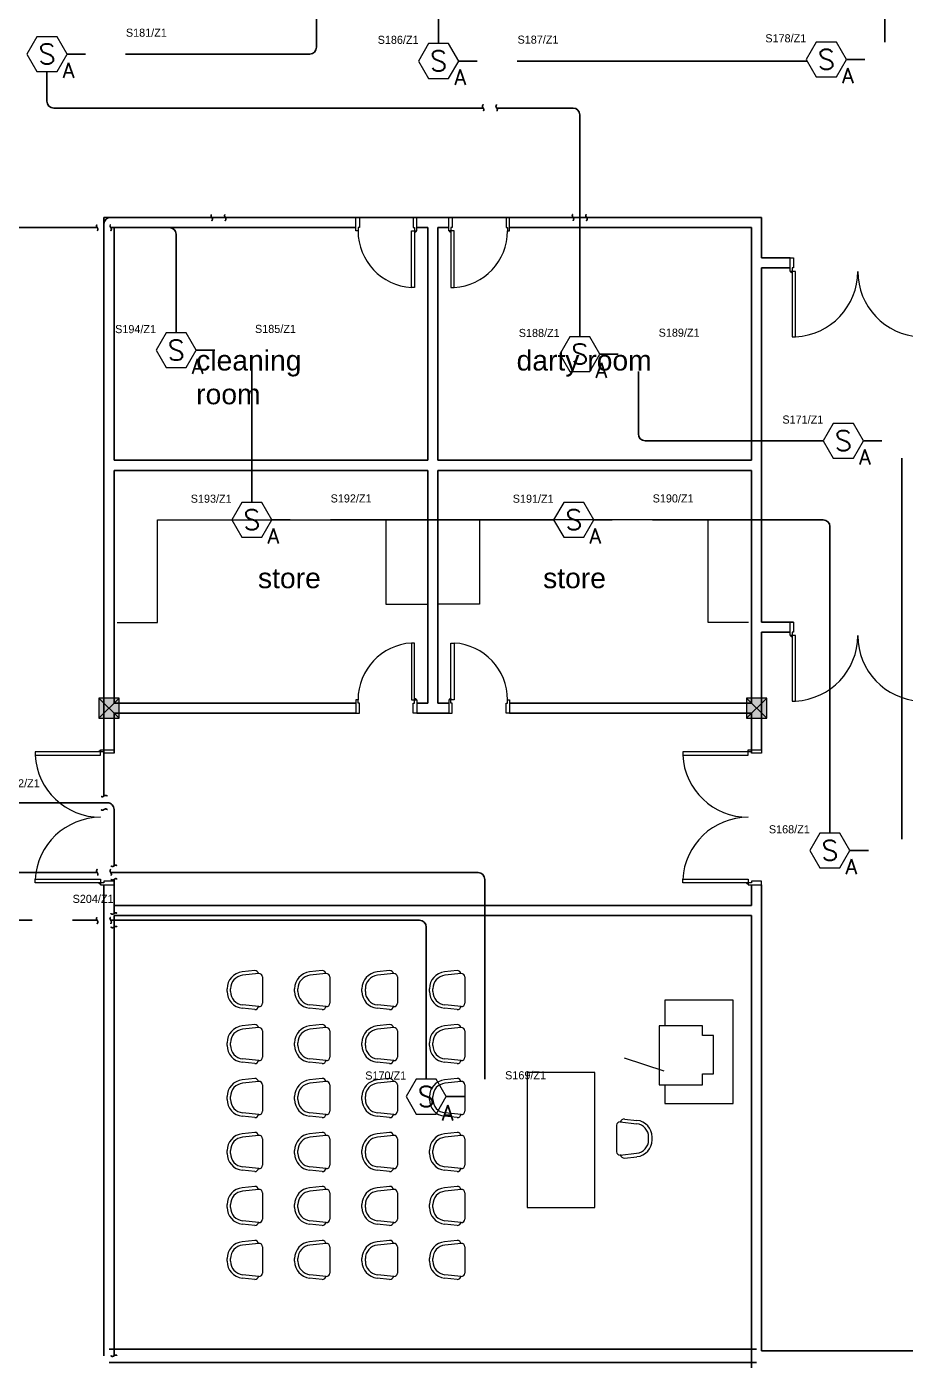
# Model space of a CAD drawing. Extents: x -59 to 582, y -1177 to 100.
# Drawn here: x 197.79 to 210.82, y -666.72 to -646.95 of the extents above; entities that cross this region are included whole.
import ezdxf
from ezdxf.enums import TextEntityAlignment as Align

# ---------------------------------------------------------------- set-up
doc = ezdxf.new("R2010")
doc.units = 0
doc.header["$LTSCALE"] = 0.15
doc.linetypes.add('HIDDEN', pattern=[0.375, 0.25, -0.125])
doc.layers.get('0').update_dxf_attribs({"color": 252})
for name, color, linetype in [('0 ARCH', 252, 'Continuous'), ('0 fire alarm', 252, 'Continuous'), ('0 public aadress', 252, 'Continuous'), ('0 sockets', 252, 'Continuous'), ('AUTOINCR', 7, 'Continuous'), ('d1', 252, 'Continuous'), ('FIRE_LOOP', 7, 'Continuous'), ('grocol', 252, 'Continuous'), ('WIRING', 4, 'Continuous')]:
    doc.layers.add(name, color=color, linetype=linetype)
for name, color, linetype, lineweight in [('anal', 252, 'Continuous', 20), ('DOOR', 252, 'Continuous', 20), ('elev', 252, 'Continuous', 9), ('FUR', 252, 'Continuous', 9), ('sofa', 252, 'Continuous', 9), ('T-FIRE-B', 4, 'Continuous', 0), ('T-TEXT', 2, 'Continuous', 0), ('wall', 252, 'Continuous', 30)]:
    doc.layers.add(name, color=color, linetype=linetype, lineweight=lineweight)
doc.styles.add('ROMAND', font='ROMAND.SHX')
doc.styles.add('ROMANS', font='ROMANS.shx', dxfattribs={"width": 0.8})

# ---------------------------------------------------------------- blocks, each defined once
blk = doc.blocks.new('WQ')
h = blk.add_hatch(color=6)
h.dxf.hatch_style = 1
h.paths.add_polyline_path([(-126.091, 5), (-126.091, -169.521), (126.091, -169.521), (126.091, 5)])
h.paths.add_polyline_path([(121.091, 0), (121.091, -164.521), (-121.091, -164.521), (-121.091, 0)], flags=16)
at = {"layer": '0 sockets', "color": 3, "style": 'ROMAND'}
blk.add_attdef('ACCESS_CONTROL', (-48.663, 7.622), '', height=7.973, dxfattribs=at)
blk = doc.blocks.new('ARCH')
at = {"layer": 'anal'}
for points in [[(17.55, 358.35), (17.25, 358.35), (17.25, 358.05), (17.55, 358.05)], [(27.15, 358.35), (26.85, 358.35), (26.85, 358.05), (27.15, 358.05)]]:
    blk.add_hatch(color=256, dxfattribs=at).paths.add_polyline_path(points)
for p, q in [((17.25, 358.35), (17.55, 358.05)), ((17.55, 358.35), (17.25, 358.05)), ((17.55, 358.35), (17.25, 358.35)), ((17.25, 358.35), (17.25, 358.05)), ((17.55, 358.05), (17.55, 358.35)), ((26.85, 358.35), (27.15, 358.05)), ((27.15, 358.35), (26.85, 358.05)), ((27.15, 358.35), (26.85, 358.35)), ((26.85, 358.35), (26.85, 358.05)), ((27.15, 358.05), (27.15, 358.35)), ((17.25, 358.05), (17.55, 358.05)), ((26.85, 358.05), (27.15, 358.05))]:
    blk.add_line(p, q, dxfattribs=at)
at = {"layer": 'DOOR'}
for points in [[(21.091, 365.275), (21.061, 365.275), (21.061, 365.475), (21.111, 365.475), (21.111, 365.325), (21.091, 365.325)], [(21.931, 365.275), (21.961, 365.275), (21.961, 365.475), (21.911, 365.475), (21.911, 365.325), (21.931, 365.325)], [(22.469, 365.275), (22.439, 365.275), (22.439, 365.475), (22.489, 365.475), (22.489, 365.325), (22.469, 365.325)], [(23.309, 365.275), (23.339, 365.275), (23.339, 365.475), (23.289, 365.475), (23.289, 365.325), (23.309, 365.325)], [(21.931, 365.275), (21.931, 364.435), (21.883, 364.435), (21.883, 365.275)], [(22.469, 365.275), (22.469, 364.435), (22.517, 364.435), (22.517, 365.275)], [(27.529, 364.675), (27.499, 364.675), (27.499, 364.875), (27.549, 364.875), (27.549, 364.725), (27.529, 364.725)], [(27.529, 364.675), (27.529, 363.705), (27.579, 363.705), (27.579, 364.675)], [(27.529, 359.275), (27.499, 359.275), (27.499, 359.475), (27.549, 359.475), (27.549, 359.325), (27.529, 359.325)], [(27.529, 359.275), (27.529, 358.305), (27.579, 358.305), (27.579, 359.275)], [(21.931, 358.325), (21.931, 359.165), (21.883, 359.165), (21.883, 358.325)], [(22.469, 358.325), (22.469, 359.165), (22.517, 359.165), (22.517, 358.325)], [(21.091, 358.325), (21.061, 358.325), (21.061, 358.125), (21.111, 358.125), (21.111, 358.275), (21.091, 358.275)], [(21.931, 358.325), (21.961, 358.325), (21.961, 358.125), (21.911, 358.125), (21.911, 358.275), (21.931, 358.275)], [(22.469, 358.325), (22.439, 358.325), (22.439, 358.125), (22.489, 358.125), (22.489, 358.275), (22.469, 358.275)], [(23.309, 358.325), (23.339, 358.325), (23.339, 358.125), (23.289, 358.125), (23.289, 358.275), (23.309, 358.275)], [(17.275, 357.553), (16.305, 357.553), (16.305, 357.503), (17.275, 357.503)], [(17.275, 357.553), (17.275, 357.583), (17.475, 357.583), (17.475, 357.533), (17.325, 357.533), (17.325, 357.553)], [(26.875, 357.553), (25.905, 357.553), (25.905, 357.503), (26.875, 357.503)], [(26.875, 357.553), (26.875, 357.583), (27.075, 357.583), (27.075, 357.533), (26.925, 357.533), (26.925, 357.553)], [(17.275, 355.613), (16.305, 355.613), (16.305, 355.663), (17.275, 355.663)], [(26.875, 355.613), (25.905, 355.613), (25.905, 355.663), (26.875, 355.663)], [(17.275, 355.613), (17.275, 355.583), (17.475, 355.583), (17.475, 355.633), (17.325, 355.633), (17.325, 355.613)], [(26.875, 355.613), (26.875, 355.583), (27.075, 355.583), (27.075, 355.633), (26.925, 355.633), (26.925, 355.613)]]:
    blk.add_lwpolyline(points, close=True, dxfattribs=at)
for centre in [(21.941, 365.265), (22.459, 365.265), (27.519, 364.665), (27.519, 359.265), (21.941, 358.335), (22.459, 358.335), (17.265, 357.563), (17.265, 355.603), (26.865, 355.603)]:
    blk.add_circle(centre, 0.01, dxfattribs=at)
for centre, radius, start, end in [((21.936, 365.278), 0.845, 180.2218, 266.3889), ((22.464, 365.278), 0.845, 273.6111, 359.7782), ((27.529, 364.675), 0.971, 272.9508, 0), ((29.471, 364.675), 0.971, 180, 267.0492), ((27.529, 359.275), 0.971, 272.9508, 0), ((29.471, 359.275), 0.971, 180, 267.0492), ((21.936, 358.322), 0.845, 93.6111, 179.7782), ((22.464, 358.322), 0.845, 0.2218, 86.3889), ((17.275, 357.553), 0.971, 182.9508, 270), ((26.875, 357.553), 0.971, 182.9508, 270), ((17.275, 355.611), 0.971, 90, 177.0492), ((26.875, 355.611), 0.971, 90, 177.0492)]:
    blk.add_arc(centre, radius, start, end, dxfattribs=at)
at = {"layer": 'elev', "ltscale": 0.5}
for p, q in [((26.651, 353.873), (25.642, 353.873)), ((25.642, 353.873), (25.642, 353.493)), ((26.651, 352.339), (26.651, 353.873)), ((25.555, 353.493), (25.555, 352.617)), ((26.198, 353.493), (25.555, 353.493)), ((26.198, 353.347), (26.198, 353.493)), ((26.359, 353.347), (26.198, 353.347)), ((26.359, 352.777), (26.359, 353.347)), ((25.628, 352.821), (25.043, 353.011)), ((26.198, 352.777), (26.359, 352.777)), ((26.198, 352.617), (26.198, 352.777)), ((25.555, 352.617), (26.198, 352.617)), ((25.642, 352.617), (25.642, 352.339)), ((25.642, 352.339), (26.651, 352.339))]:
    blk.add_line(p, q, dxfattribs=at)
at = {"layer": 'FUR'}
for p, q in [((19.56, 354.309), (19.373, 354.289)), ((20.56, 354.309), (20.373, 354.289)), ((21.56, 354.309), (21.373, 354.289)), ((22.56, 354.309), (22.373, 354.289)), ((19.621, 354.266), (19.379, 354.24)), ((19.675, 354.216), (19.675, 353.825)), ((20.621, 354.266), (20.379, 354.24)), ((20.675, 354.216), (20.675, 353.825)), ((21.621, 354.266), (21.379, 354.24)), ((21.675, 354.216), (21.675, 353.825)), ((22.621, 354.266), (22.379, 354.24)), ((22.675, 354.216), (22.675, 353.825)), ((19.15, 354), (19.15, 354.041)), ((19.2, 354), (19.2, 354.041)), ((20.15, 354), (20.15, 354.041)), ((20.2, 354), (20.2, 354.041)), ((21.15, 354), (21.15, 354.041)), ((21.2, 354), (21.2, 354.041)), ((22.15, 354), (22.15, 354.041)), ((22.2, 354), (22.2, 354.041)), ((19.56, 353.731), (19.373, 353.751)), ((19.621, 353.775), (19.379, 353.801)), ((20.56, 353.731), (20.373, 353.751)), ((20.621, 353.775), (20.379, 353.801)), ((21.56, 353.731), (21.373, 353.751)), ((21.621, 353.775), (21.379, 353.801)), ((22.56, 353.731), (22.373, 353.751)), ((22.621, 353.775), (22.379, 353.801)), ((19.56, 353.509), (19.373, 353.489)), ((20.56, 353.509), (20.373, 353.489)), ((21.56, 353.509), (21.373, 353.489)), ((22.56, 353.509), (22.373, 353.489)), ((19.621, 353.466), (19.379, 353.44)), ((19.675, 353.416), (19.675, 353.025)), ((20.621, 353.466), (20.379, 353.44)), ((20.675, 353.416), (20.675, 353.025)), ((21.621, 353.466), (21.379, 353.44)), ((21.675, 353.416), (21.675, 353.025)), ((22.621, 353.466), (22.379, 353.44)), ((22.675, 353.416), (22.675, 353.025)), ((19.15, 353.2), (19.15, 353.241)), ((19.2, 353.2), (19.2, 353.241)), ((20.15, 353.2), (20.15, 353.241)), ((20.2, 353.2), (20.2, 353.241)), ((21.15, 353.2), (21.15, 353.241)), ((21.2, 353.2), (21.2, 353.241)), ((22.15, 353.2), (22.15, 353.241)), ((22.2, 353.2), (22.2, 353.241)), ((19.56, 352.931), (19.373, 352.951)), ((19.621, 352.975), (19.379, 353.001)), ((20.56, 352.931), (20.373, 352.951)), ((20.621, 352.975), (20.379, 353.001)), ((21.56, 352.931), (21.373, 352.951)), ((21.621, 352.975), (21.379, 353.001)), ((22.56, 352.931), (22.373, 352.951)), ((22.621, 352.975), (22.379, 353.001)), ((19.56, 352.709), (19.373, 352.689)), ((20.56, 352.709), (20.373, 352.689)), ((21.56, 352.709), (21.373, 352.689)), ((22.56, 352.709), (22.373, 352.689)), ((23.6, 352.8), (23.6, 350.8)), ((24.6, 352.8), (23.6, 352.8)), ((24.6, 350.8), (24.6, 352.8)), ((19.621, 352.666), (19.379, 352.64)), ((19.675, 352.616), (19.675, 352.225)), ((20.621, 352.666), (20.379, 352.64)), ((20.675, 352.616), (20.675, 352.225)), ((21.621, 352.666), (21.379, 352.64)), ((21.675, 352.616), (21.675, 352.225)), ((22.621, 352.666), (22.379, 352.64)), ((22.675, 352.616), (22.675, 352.225)), ((19.15, 352.4), (19.15, 352.441)), ((19.2, 352.4), (19.2, 352.441)), ((20.15, 352.4), (20.15, 352.441)), ((20.2, 352.4), (20.2, 352.441)), ((21.15, 352.4), (21.15, 352.441)), ((21.2, 352.4), (21.2, 352.441)), ((22.15, 352.4), (22.15, 352.441)), ((22.2, 352.4), (22.2, 352.441)), ((19.56, 352.131), (19.373, 352.151)), ((19.621, 352.175), (19.379, 352.201)), ((20.56, 352.131), (20.373, 352.151)), ((20.621, 352.175), (20.379, 352.201)), ((21.56, 352.131), (21.373, 352.151)), ((21.621, 352.175), (21.379, 352.201)), ((22.56, 352.131), (22.373, 352.151)), ((22.621, 352.175), (22.379, 352.201)), ((25.04, 352.109), (25.227, 352.089)), ((19.56, 351.909), (19.373, 351.889)), ((20.56, 351.909), (20.373, 351.889)), ((21.56, 351.909), (21.373, 351.889)), ((22.56, 351.909), (22.373, 351.889)), ((24.925, 352.016), (24.925, 351.625)), ((24.979, 352.066), (25.221, 352.04)), ((19.621, 351.866), (19.379, 351.84)), ((19.675, 351.816), (19.675, 351.425)), ((20.621, 351.866), (20.379, 351.84)), ((20.675, 351.816), (20.675, 351.425)), ((21.621, 351.866), (21.379, 351.84)), ((21.675, 351.816), (21.675, 351.425)), ((22.621, 351.866), (22.379, 351.84)), ((22.675, 351.816), (22.675, 351.425)), ((25.4, 351.8), (25.4, 351.841)), ((25.45, 351.8), (25.45, 351.841)), ((19.15, 351.6), (19.15, 351.641)), ((19.2, 351.6), (19.2, 351.641)), ((20.15, 351.6), (20.15, 351.641)), ((20.2, 351.6), (20.2, 351.641)), ((21.15, 351.6), (21.15, 351.641)), ((21.2, 351.6), (21.2, 351.641)), ((22.15, 351.6), (22.15, 351.641)), ((22.2, 351.6), (22.2, 351.641)), ((24.979, 351.575), (25.221, 351.601)), ((25.04, 351.531), (25.227, 351.551)), ((19.56, 351.331), (19.373, 351.351)), ((19.621, 351.375), (19.379, 351.401)), ((20.56, 351.331), (20.373, 351.351)), ((20.621, 351.375), (20.379, 351.401)), ((21.56, 351.331), (21.373, 351.351)), ((21.621, 351.375), (21.379, 351.401)), ((22.56, 351.331), (22.373, 351.351)), ((22.621, 351.375), (22.379, 351.401)), ((19.56, 351.109), (19.373, 351.089)), ((19.621, 351.066), (19.379, 351.04)), ((19.675, 351.016), (19.675, 350.625)), ((20.56, 351.109), (20.373, 351.089)), ((20.621, 351.066), (20.379, 351.04)), ((20.675, 351.016), (20.675, 350.625)), ((21.56, 351.109), (21.373, 351.089)), ((21.621, 351.066), (21.379, 351.04)), ((21.675, 351.016), (21.675, 350.625)), ((22.56, 351.109), (22.373, 351.089)), ((22.621, 351.066), (22.379, 351.04)), ((22.675, 351.016), (22.675, 350.625)), ((19.15, 350.8), (19.15, 350.841)), ((19.2, 350.8), (19.2, 350.841)), ((20.15, 350.8), (20.15, 350.841)), ((20.2, 350.8), (20.2, 350.841)), ((21.15, 350.8), (21.15, 350.841)), ((21.2, 350.8), (21.2, 350.841)), ((22.15, 350.8), (22.15, 350.841)), ((22.2, 350.8), (22.2, 350.841)), ((23.6, 350.8), (24.6, 350.8)), ((19.56, 350.531), (19.373, 350.551)), ((19.621, 350.575), (19.379, 350.601)), ((20.56, 350.531), (20.373, 350.551)), ((20.621, 350.575), (20.379, 350.601)), ((21.56, 350.531), (21.373, 350.551)), ((21.621, 350.575), (21.379, 350.601)), ((22.56, 350.531), (22.373, 350.551)), ((22.621, 350.575), (22.379, 350.601)), ((19.56, 350.309), (19.373, 350.289)), ((19.621, 350.266), (19.379, 350.24)), ((19.675, 350.216), (19.675, 349.825)), ((20.56, 350.309), (20.373, 350.289)), ((20.621, 350.266), (20.379, 350.24)), ((20.675, 350.216), (20.675, 349.825)), ((21.56, 350.309), (21.373, 350.289)), ((21.621, 350.266), (21.379, 350.24)), ((21.675, 350.216), (21.675, 349.825)), ((22.56, 350.309), (22.373, 350.289)), ((22.621, 350.266), (22.379, 350.24)), ((22.675, 350.216), (22.675, 349.825)), ((19.15, 350), (19.15, 350.041)), ((19.2, 350), (19.2, 350.041)), ((20.15, 350), (20.15, 350.041)), ((20.2, 350), (20.2, 350.041)), ((21.15, 350), (21.15, 350.041)), ((21.2, 350), (21.2, 350.041)), ((22.15, 350), (22.15, 350.041)), ((22.2, 350), (22.2, 350.041)), ((19.56, 349.731), (19.373, 349.751)), ((19.621, 349.775), (19.379, 349.801)), ((20.56, 349.731), (20.373, 349.751)), ((20.621, 349.775), (20.379, 349.801)), ((21.56, 349.731), (21.373, 349.751)), ((21.621, 349.775), (21.379, 349.801)), ((22.56, 349.731), (22.373, 349.751)), ((22.621, 349.775), (22.379, 349.801))]:
    blk.add_line(p, q, dxfattribs=at)
for centre, radius, start, end in [((19.4, 354.041), 0.25, 96.143, 180), ((19.565, 354.26), 0.05, 0, 96.143), ((20.4, 354.041), 0.25, 96.143, 180), ((20.565, 354.26), 0.05, 0, 96.143), ((21.4, 354.041), 0.25, 96.143, 180), ((21.565, 354.26), 0.05, 0, 96.143), ((22.4, 354.041), 0.25, 96.143, 180), ((22.565, 354.26), 0.05, 0, 96.143), ((19.4, 354.041), 0.2, 96.143, 180), ((19.625, 354.216), 0.05, 0, 94.9697), ((20.4, 354.041), 0.2, 96.143, 180), ((20.625, 354.216), 0.05, 0, 94.9697), ((21.4, 354.041), 0.2, 96.143, 180), ((21.625, 354.216), 0.05, 0, 94.9697), ((22.4, 354.041), 0.2, 96.143, 180), ((22.625, 354.216), 0.05, 0, 94.9697), ((19.4, 354), 0.25, 180, 263.857), ((19.4, 354), 0.2, 180, 263.857), ((20.4, 354), 0.25, 180, 263.857), ((20.4, 354), 0.2, 180, 263.857), ((21.4, 354), 0.25, 180, 263.857), ((21.4, 354), 0.2, 180, 263.857), ((22.4, 354), 0.25, 180, 263.857), ((22.4, 354), 0.2, 180, 263.857), ((19.565, 353.781), 0.05, 263.857, 0), ((19.625, 353.825), 0.05, 265.0303, 0), ((20.565, 353.781), 0.05, 263.857, 0), ((20.625, 353.825), 0.05, 265.0303, 0), ((21.565, 353.781), 0.05, 263.857, 0), ((21.625, 353.825), 0.05, 265.0303, 0), ((22.565, 353.781), 0.05, 263.857, 0), ((22.625, 353.825), 0.05, 265.0303, 0), ((19.4, 353.241), 0.25, 96.143, 180), ((19.565, 353.46), 0.05, 0, 96.143), ((20.4, 353.241), 0.25, 96.143, 180), ((20.565, 353.46), 0.05, 0, 96.143), ((21.4, 353.241), 0.25, 96.143, 180), ((21.565, 353.46), 0.05, 0, 96.143), ((22.4, 353.241), 0.25, 96.143, 180), ((22.565, 353.46), 0.05, 0, 96.143), ((19.4, 353.241), 0.2, 96.143, 180), ((19.625, 353.416), 0.05, 0, 94.9697), ((20.4, 353.241), 0.2, 96.143, 180), ((20.625, 353.416), 0.05, 0, 94.9697), ((21.4, 353.241), 0.2, 96.143, 180), ((21.625, 353.416), 0.05, 0, 94.9697), ((22.4, 353.241), 0.2, 96.143, 180), ((22.625, 353.416), 0.05, 0, 94.9697), ((19.4, 353.2), 0.25, 180, 263.857), ((19.4, 353.2), 0.2, 180, 263.857), ((20.4, 353.2), 0.25, 180, 263.857), ((20.4, 353.2), 0.2, 180, 263.857), ((21.4, 353.2), 0.25, 180, 263.857), ((21.4, 353.2), 0.2, 180, 263.857), ((22.4, 353.2), 0.25, 180, 263.857), ((22.4, 353.2), 0.2, 180, 263.857), ((19.565, 352.981), 0.05, 263.857, 0), ((19.625, 353.025), 0.05, 265.0303, 0), ((20.565, 352.981), 0.05, 263.857, 0), ((20.625, 353.025), 0.05, 265.0303, 0), ((21.565, 352.981), 0.05, 263.857, 0), ((21.625, 353.025), 0.05, 265.0303, 0), ((22.565, 352.981), 0.05, 263.857, 0), ((22.625, 353.025), 0.05, 265.0303, 0), ((19.565, 352.66), 0.05, 0, 96.143), ((20.565, 352.66), 0.05, 0, 96.143), ((21.565, 352.66), 0.05, 0, 96.143), ((22.565, 352.66), 0.05, 0, 96.143), ((19.4, 352.441), 0.25, 96.143, 180), ((19.4, 352.441), 0.2, 96.143, 180), ((19.625, 352.616), 0.05, 0, 94.9697), ((20.4, 352.441), 0.25, 96.143, 180), ((20.4, 352.441), 0.2, 96.143, 180), ((20.625, 352.616), 0.05, 0, 94.9697), ((21.4, 352.441), 0.25, 96.143, 180), ((21.4, 352.441), 0.2, 96.143, 180), ((21.625, 352.616), 0.05, 0, 94.9697), ((22.4, 352.441), 0.25, 96.143, 180), ((22.4, 352.441), 0.2, 96.143, 180), ((22.625, 352.616), 0.05, 0, 94.9697), ((19.4, 352.4), 0.25, 180, 263.857), ((19.4, 352.4), 0.2, 180, 263.857), ((20.4, 352.4), 0.25, 180, 263.857), ((20.4, 352.4), 0.2, 180, 263.857), ((21.4, 352.4), 0.25, 180, 263.857), ((21.4, 352.4), 0.2, 180, 263.857), ((22.4, 352.4), 0.25, 180, 263.857), ((22.4, 352.4), 0.2, 180, 263.857), ((19.565, 352.181), 0.05, 263.857, 0), ((19.625, 352.225), 0.05, 265.0303, 0), ((20.565, 352.181), 0.05, 263.857, 0), ((20.625, 352.225), 0.05, 265.0303, 0), ((21.565, 352.181), 0.05, 263.857, 0), ((21.625, 352.225), 0.05, 265.0303, 0), ((22.565, 352.181), 0.05, 263.857, 0), ((22.625, 352.225), 0.05, 265.0303, 0), ((25.035, 352.06), 0.05, 83.857, 180), ((19.565, 351.86), 0.05, 0, 96.143), ((20.565, 351.86), 0.05, 0, 96.143), ((21.565, 351.86), 0.05, 0, 96.143), ((22.565, 351.86), 0.05, 0, 96.143), ((24.975, 352.016), 0.05, 85.0303, 180), ((25.2, 351.841), 0.2, 0, 83.857), ((25.2, 351.841), 0.25, 0, 83.857), ((19.4, 351.641), 0.25, 96.143, 180), ((19.4, 351.641), 0.2, 96.143, 180), ((19.625, 351.816), 0.05, 0, 94.9697), ((20.4, 351.641), 0.25, 96.143, 180), ((20.4, 351.641), 0.2, 96.143, 180), ((20.625, 351.816), 0.05, 0, 94.9697), ((21.4, 351.641), 0.25, 96.143, 180), ((21.4, 351.641), 0.2, 96.143, 180), ((21.625, 351.816), 0.05, 0, 94.9697), ((22.4, 351.641), 0.25, 96.143, 180), ((22.4, 351.641), 0.2, 96.143, 180), ((22.625, 351.816), 0.05, 0, 94.9697), ((25.2, 351.8), 0.2, 276.143, 0), ((25.2, 351.8), 0.25, 276.143, 0), ((19.4, 351.6), 0.25, 180, 263.857), ((19.4, 351.6), 0.2, 180, 263.857), ((20.4, 351.6), 0.25, 180, 263.857), ((20.4, 351.6), 0.2, 180, 263.857), ((21.4, 351.6), 0.25, 180, 263.857), ((21.4, 351.6), 0.2, 180, 263.857), ((22.4, 351.6), 0.25, 180, 263.857), ((22.4, 351.6), 0.2, 180, 263.857), ((24.975, 351.625), 0.05, 180, 274.9697), ((25.035, 351.581), 0.05, 180, 276.143), ((19.565, 351.381), 0.05, 263.857, 0), ((19.625, 351.425), 0.05, 265.0303, 0), ((20.565, 351.381), 0.05, 263.857, 0), ((20.625, 351.425), 0.05, 265.0303, 0), ((21.565, 351.381), 0.05, 263.857, 0), ((21.625, 351.425), 0.05, 265.0303, 0), ((22.565, 351.381), 0.05, 263.857, 0), ((22.625, 351.425), 0.05, 265.0303, 0), ((19.4, 350.841), 0.25, 96.143, 180), ((19.4, 350.841), 0.2, 96.143, 180), ((19.565, 351.06), 0.05, 0, 96.143), ((19.625, 351.016), 0.05, 0, 94.9697), ((20.4, 350.841), 0.25, 96.143, 180), ((20.4, 350.841), 0.2, 96.143, 180), ((20.565, 351.06), 0.05, 0, 96.143), ((20.625, 351.016), 0.05, 0, 94.9697), ((21.4, 350.841), 0.25, 96.143, 180), ((21.4, 350.841), 0.2, 96.143, 180), ((21.565, 351.06), 0.05, 0, 96.143), ((21.625, 351.016), 0.05, 0, 94.9697), ((22.4, 350.841), 0.25, 96.143, 180), ((22.4, 350.841), 0.2, 96.143, 180), ((22.565, 351.06), 0.05, 0, 96.143), ((22.625, 351.016), 0.05, 0, 94.9697), ((19.4, 350.8), 0.25, 180, 263.857), ((19.4, 350.8), 0.2, 180, 263.857), ((20.4, 350.8), 0.25, 180, 263.857), ((20.4, 350.8), 0.2, 180, 263.857), ((21.4, 350.8), 0.25, 180, 263.857), ((21.4, 350.8), 0.2, 180, 263.857), ((22.4, 350.8), 0.25, 180, 263.857), ((22.4, 350.8), 0.2, 180, 263.857), ((19.565, 350.581), 0.05, 263.857, 0), ((19.625, 350.625), 0.05, 265.0303, 0), ((20.565, 350.581), 0.05, 263.857, 0), ((20.625, 350.625), 0.05, 265.0303, 0), ((21.565, 350.581), 0.05, 263.857, 0), ((21.625, 350.625), 0.05, 265.0303, 0), ((22.565, 350.581), 0.05, 263.857, 0), ((22.625, 350.625), 0.05, 265.0303, 0), ((19.4, 350.041), 0.25, 96.143, 180), ((19.4, 350.041), 0.2, 96.143, 180), ((19.565, 350.26), 0.05, 0, 96.143), ((19.625, 350.216), 0.05, 0, 94.9697), ((20.4, 350.041), 0.25, 96.143, 180), ((20.4, 350.041), 0.2, 96.143, 180), ((20.565, 350.26), 0.05, 0, 96.143), ((20.625, 350.216), 0.05, 0, 94.9697), ((21.4, 350.041), 0.25, 96.143, 180), ((21.4, 350.041), 0.2, 96.143, 180), ((21.565, 350.26), 0.05, 0, 96.143), ((21.625, 350.216), 0.05, 0, 94.9697), ((22.4, 350.041), 0.25, 96.143, 180), ((22.4, 350.041), 0.2, 96.143, 180), ((22.565, 350.26), 0.05, 0, 96.143), ((22.625, 350.216), 0.05, 0, 94.9697), ((19.4, 350), 0.25, 180, 263.857), ((19.4, 350), 0.2, 180, 263.857), ((20.4, 350), 0.25, 180, 263.857), ((20.4, 350), 0.2, 180, 263.857), ((21.4, 350), 0.25, 180, 263.857), ((21.4, 350), 0.2, 180, 263.857), ((22.4, 350), 0.25, 180, 263.857), ((22.4, 350), 0.2, 180, 263.857), ((19.565, 349.781), 0.05, 263.857, 0), ((19.625, 349.825), 0.05, 265.0303, 0), ((20.565, 349.781), 0.05, 263.857, 0), ((20.625, 349.825), 0.05, 265.0303, 0), ((21.565, 349.781), 0.05, 263.857, 0), ((21.625, 349.825), 0.05, 265.0303, 0), ((22.565, 349.781), 0.05, 263.857, 0), ((22.625, 349.825), 0.05, 265.0303, 0)]:
    blk.add_arc(centre, radius, start, end, dxfattribs=at)
at = {"layer": 'grocol', "ltscale": 0.5}
blk.add_line((26.927, 344.826), (26.927, 348.67), dxfattribs=at)
at = {"layer": 'sofa'}
for p, q in [((18.12, 360.992), (21.506, 360.992)), ((18.12, 359.471), (18.12, 360.992)), ((21.506, 360.992), (21.506, 359.743)), ((22.894, 360.992), (22.894, 359.743)), ((26.28, 360.992), (22.894, 360.992)), ((26.28, 359.471), (26.28, 360.992)), ((21.506, 359.743), (22.125, 359.743)), ((22.894, 359.743), (22.275, 359.743)), ((17.52, 359.471), (18.12, 359.471)), ((26.88, 359.471), (26.28, 359.471))]:
    blk.add_line(p, q, dxfattribs=at)
at = {"layer": 'wall'}
for p, q in [((17.325, 365.475), (17.325, 357.583)), ((21.061, 365.475), (17.325, 365.475)), ((22.439, 365.475), (21.911, 365.475)), ((27.075, 365.475), (23.339, 365.475)), ((27.075, 365.475), (27, 365.475)), ((27.075, 365.475), (27.075, 364.875)), ((17.475, 365.325), (17.475, 361.875)), ((21.061, 365.325), (17.475, 365.325)), ((17.475, 365.325), (17.475, 364.275)), ((22.125, 365.325), (21.961, 365.325)), ((22.125, 365.325), (22.125, 361.875)), ((22.275, 365.325), (22.275, 361.875)), ((22.439, 365.325), (22.275, 365.325)), ((22.439, 365.325), (22.275, 365.325)), ((23.925, 365.325), (23.339, 365.325)), ((23.925, 365.325), (23.339, 365.325)), ((26.925, 365.325), (23.339, 365.325)), ((26.925, 365.325), (26.925, 361.875)), ((26.925, 365.325), (26.925, 361.875)), ((27.075, 365.325), (27.075, 364.875)), ((27.499, 364.875), (27.075, 364.875)), ((27.075, 364.725), (27.075, 363.075)), ((27.075, 364.725), (27.075, 362.175)), ((27.499, 364.725), (27.075, 364.725)), ((17.475, 364.125), (17.475, 361.875)), ((26.925, 364.125), (26.925, 361.875)), ((27.074, 362.204), (27.075, 359.475)), ((22.125, 361.875), (17.475, 361.875)), ((26.925, 361.875), (22.275, 361.875)), ((22.125, 361.725), (17.475, 361.725)), ((17.475, 361.725), (17.475, 360.675)), ((17.475, 361.725), (17.475, 358.275)), ((22.125, 361.725), (22.125, 358.275)), ((26.925, 361.725), (22.275, 361.725)), ((22.275, 361.725), (22.275, 358.275)), ((26.925, 361.725), (26.925, 360.675)), ((26.925, 361.725), (26.925, 358.275)), ((27.549, 359.475), (27.075, 359.475)), ((27.499, 359.325), (27.075, 359.325)), ((27.075, 359.325), (27.075, 358.275)), ((21.061, 358.275), (17.475, 358.275)), ((22.125, 358.275), (21.961, 358.275)), ((22.439, 358.275), (22.275, 358.275)), ((23.925, 358.275), (23.339, 358.275)), ((26.925, 358.275), (23.911, 358.275)), ((27.075, 358.282), (27.075, 357.583)), ((27.075, 358.282), (27.075, 357.583)), ((21.061, 358.125), (17.475, 358.125)), ((17.475, 358.125), (17.475, 357.533)), ((22.439, 358.125), (21.961, 358.125)), ((23.925, 358.125), (23.339, 358.125)), ((26.925, 358.125), (23.917, 358.125)), ((26.925, 358.125), (26.925, 357.533)), ((26.925, 358.125), (26.925, 357.533)), ((17.325, 355.583), (17.325, 348.6)), ((17.475, 355.583), (17.475, 355.275)), ((26.925, 355.583), (26.925, 355.275)), ((27.075, 355.583), (27.075, 348.675)), ((23.925, 355.275), (17.475, 355.275)), ((26.925, 355.275), (23.858, 355.275)), ((26.925, 355.451), (26.925, 355.275)), ((27.075, 355.401), (27.075, 352.8)), ((24, 355.125), (17.475, 355.125)), ((17.475, 355.125), (17.475, 348.6)), ((26.925, 355.125), (24, 355.125)), ((26.925, 355.125), (26.925, 354.525)), ((26.925, 355.125), (26.925, 354.525)), ((26.925, 354.525), (26.925, 353.75)), ((26.925, 354.525), (26.925, 353.75)), ((26.925, 353.823), (26.925, 352.983)), ((26.925, 353.65), (26.925, 353.15)), ((26.925, 353.15), (26.925, 353.65)), ((26.925, 353.65), (26.925, 353.15)), ((26.925, 353.65), (26.925, 353.15)), ((26.925, 353.05), (26.925, 348.675)), ((26.925, 353.05), (26.925, 352.8)), ((27, 348.7), (17.4, 348.7)), ((29.925, 348.675), (27.075, 348.675)), ((27, 348.5), (17.4, 348.5))]:
    blk.add_line(p, q, dxfattribs=at)
at = {"layer": 'd1', "char_height": 0.3, "width": 2.4256, "attachment_point": 1}
for s, insert in [('{\\fArial|b0|i0|c0|p34;cleaning room}', (18.692, 363.505)), ('{\\fArial|b0|i0|c0|p34;darty room}', (23.442, 363.505)), ('{\\fArial|b0|i0|c0|p34;store}', (19.608, 360.278)), ('{\\fArial|b0|i0|c0|p34;store}', (23.835, 360.278))]:
    blk.add_mtext(s, dxfattribs=dict(at, insert=insert))
blk = doc.blocks.new('dressable smoke detectore above false ceiling')
blk.add_lwpolyline([(200, 0), (100, 173), (-100, 173), (-200, 0), (-100, -173), (100, -173)], close=True)
at = {"layer": 'T-TEXT', "style": 'ROMANS'}
blk.add_attdef('S', text='', height=200, dxfattribs=at).set_placement((0, 0, 0), align=Align.MIDDLE)
blk.add_attdef('A', text='', height=150, dxfattribs=at).set_placement((215, -161), align=Align.MIDDLE_CENTER)
blk = doc.blocks.new('endtick', base_point=(-3267.27, -69559.4))
at = {"layer": 'WIRING', "color": 2, "linetype": 'HIDDEN'}
blk.add_spline([(-3267.27, -69509.4), (-3276.985, -69534.4), (-3267.27, -69559.4), (-3256.425, -69584.4), (-3267.27, -69609.4)], degree=3, dxfattribs=at)

msp = doc.modelspace()

# ---------------------------------------------------------------- linework, layer by layer
at = {"layer": '0 public aadress', "color": 3}
msp.add_lwpolyline([(200.533, -649.779), (199.035, -649.779, 0.414214), (198.935, -649.879), (198.935, -658.357)], format="xyb", dxfattribs=at)
msp.add_lwpolyline([(205.889, -649.779), (200.733, -649.779)], dxfattribs=at)
at = {"layer": '0 sockets', "color": 4}
msp.add_lwpolyline([(199.085, -659.392), (199.085, -658.557, 0.414214), (198.985, -658.457), (196.685, -658.457)], format="xyb", dxfattribs=at)
for points in [[(199.085, -660.099), (199.085, -659.592)], [(199.085, -666.654), (199.085, -660.299)]]:
    msp.add_lwpolyline(points, dxfattribs=at)
at = {"layer": 'FIRE_LOOP', "color": 3}
for p, q in [((210.512, -641.779), (210.512, -647.18)), ((203.896, -647.203), (203.896, -645.229)), ((202.086, -645.531), (202.086, -647.258)), ((198.662, -647.358), (198.388, -647.358)), ((201.986, -647.358), (199.256, -647.358)), ((210.215, -647.438), (209.941, -647.438)), ((198.09, -647.616), (198.09, -648.058)), ((204.467, -647.461), (204.194, -647.461)), ((206.214, -647.461), (205.062, -647.461)), ((209.359, -647.461), (206.061, -647.461)), ((198.19, -648.158), (204.556, -648.158)), ((204.756, -648.158), (205.889, -648.158)), ((205.989, -648.258), (205.989, -651.548)), ((198.835, -649.929), (197.36, -649.929)), ((199.904, -649.929), (199.035, -649.929)), ((200.004, -651.491), (200.004, -650.029)), ((200.576, -651.749), (200.302, -651.749)), ((206.56, -651.805), (206.286, -651.805)), ((201.126, -654.005), (201.126, -651.826)), ((206.857, -652.063), (206.857, -652.99)), ((206.957, -653.09), (209.599, -653.09)), ((210.467, -653.09), (210.194, -653.09)), ((210.765, -653.348), (210.765, -658.994)), ((201.697, -654.262), (201.423, -654.262)), ((205.602, -654.262), (202.292, -654.262)), ((206.47, -654.262), (206.197, -654.262)), ((209.597, -654.262), (207.065, -654.262)), ((209.697, -658.906), (209.697, -654.362)), ((210.268, -659.164), (209.994, -659.164)), ((195.714, -659.492), (198.835, -659.492)), ((199.035, -659.492), (204.481, -659.492)), ((204.581, -659.592), (204.581, -662.556)), ((197.871, -660.199), (197.598, -660.199)), ((198.835, -660.199), (198.466, -660.199)), ((203.612, -660.199), (199.035, -660.199)), ((203.712, -662.556), (203.712, -660.299)), ((204.284, -662.813), (204.01, -662.813))]:
    msp.add_line(p, q, dxfattribs=at)
for centre, start, end in [((201.986, -647.258), 270, 0), ((198.19, -648.058), 180, 270), ((205.889, -648.258), 0, 90), ((199.904, -650.029), 0, 90), ((206.957, -652.99), 180, 270), ((209.597, -654.362), 0, 90), ((204.481, -659.592), 360, 90), ((203.612, -660.299), 360, 90)]:
    msp.add_arc(centre, 0.1, start, end, dxfattribs=at)

# ---------------------------------------------------------------- block references
at = {"layer": '0 ARCH', "color": 3}
msp.add_blockref('ARCH', (181.61, -1015.254), dxfattribs=at)
at = {"layer": '0 fire alarm', "color": 3, "xscale": 0.001, "yscale": 0.001, "zscale": 0.001}
for p in [(204.556, -648.158), (204.756, -648.158), (198.835, -659.492), (199.035, -659.492)]:
    msp.add_blockref('endtick', p, dxfattribs=at)
for p, rotation in [((200.533, -649.779), 180), ((200.733, -649.779), 180.0000000000012), ((205.889, -649.779), 180), ((206.089, -649.779), 180), ((198.835, -649.929), 180), ((199.035, -649.929), 180), ((198.935, -658.357), 270), ((198.935, -658.557), 270), ((199.085, -659.392), 90), ((199.085, -659.592), 90), ((199.085, -660.099), 90), ((198.835, -660.199), 180), ((199.035, -660.199), 179.9999999999993), ((199.085, -660.299), 89.99999999999997), ((199.085, -666.654), 89.99999999999997)]:
    msp.add_blockref('endtick', p, dxfattribs=dict(at, rotation=rotation))
at = {"layer": '0 sockets', "color": 3}
msp.add_blockref('WQ', (244.611, -582.756), dxfattribs=at)
at = {"layer": 'T-FIRE-B', "color": 2, "xscale": 0.001487761816891826, "yscale": 0.001487761816891826, "zscale": 0.001487761816891826}
for p in [(198.09, -647.358), (203.896, -647.461), (209.644, -647.438), (200.004, -651.749), (205.989, -651.805), (209.896, -653.09), (201.126, -654.262), (205.899, -654.262), (209.697, -659.164), (203.712, -662.813)]:
    msp.add_blockref('dressable smoke detectore above false ceiling', p, dxfattribs=at).add_auto_attribs({'S': 'S', 'A': 'A'})

# ---------------------------------------------------------------- texts
at = {"layer": 'AUTOINCR', "color": 2}
for s, p in [('S181/Z1', (199.26, -647.137)), ('S187/Z1', (205.066, -647.24)), ('S185/Z1', (201.174, -651.528)), ('S189/Z1', (207.158, -651.584)), ('S192/Z1', (202.295, -654.041)), ('S190/Z1', (207.069, -654.041)), ('S204/Z1', (198.47, -659.977)), ('S169/Z1', (204.882, -662.592))]:
    msp.add_text(s, height=0.12, dxfattribs=at).set_placement(p, align=Align.BOTTOM_LEFT)
for s, p in [('S178/Z1', (209.346, -647.22)), ('S186/Z1', (203.599, -647.243)), ('S194/Z1', (199.707, -651.531)), ('S188/Z1', (205.691, -651.588)), ('S171/Z1', (209.599, -652.872)), ('S193/Z1', (200.828, -654.045)), ('S191/Z1', (205.602, -654.045)), ('S168/Z1', (209.399, -658.946)), ('S170/Z1', (203.415, -662.596))]:
    msp.add_text(s, height=0.12, dxfattribs=at).set_placement(p, align=Align.BOTTOM_RIGHT)
at = {"layer": 'AUTOINCR', "color": 1}
msp.add_text('SP02/Z1', height=0.12, dxfattribs=at).set_placement((197.358, -658.264), align=Align.BOTTOM_LEFT)

doc.saveas('drawing.dxf')
